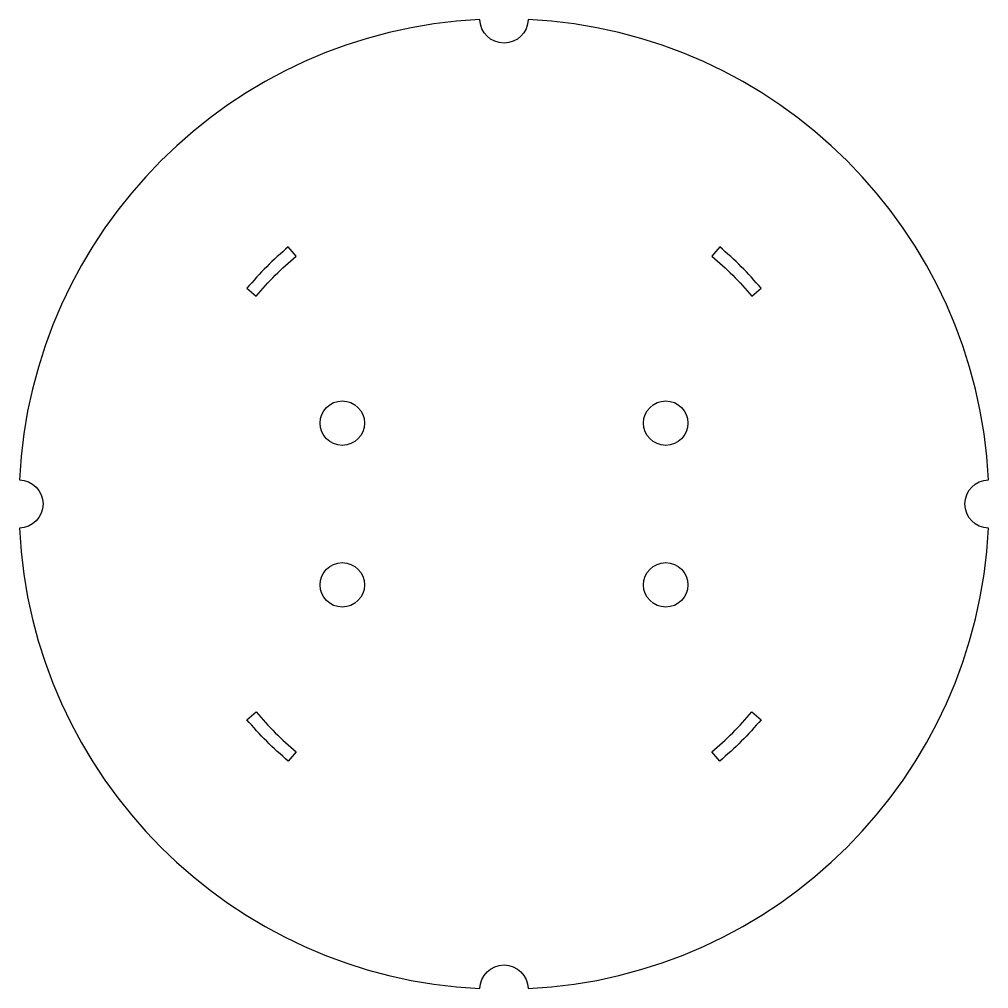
# Model space of a CAD drawing. Header units: millimetres. Extents: x -60 to 60, y -60 to 60.
import ezdxf

# ---------------------------------------------------------------- set-up
doc = ezdxf.new("R2010")
doc.units = ezdxf.units.MM
doc.layers.get('0').update_dxf_attribs({"linetype": 'CONTINUOUS'})

msp = doc.modelspace()

# ---------------------------------------------------------------- linework, layer by layer
for points in [[(59.92, -3, -0.975305), (59.92, 3, 0.385215), (3, 59.92, -0.975305), (-3, 59.92, 0.385215), (-59.93, 3, -0.975305), (-59.93, -3, 0.385215), (-3, -59.93, -0.975305), (3, -59.93, 0.385215)], [(-25.71, 30.64), (-26.67, 31.79, 0.02182), (-29.34, 29.34, 0.02182), (-31.79, 26.67), (-30.64, 25.71, -0.043661)], [(30.64, 25.71), (31.79, 26.67, 0.02182), (29.34, 29.34, 0.02182), (26.67, 31.79), (25.71, 30.64, -0.043661)], [(-26.67, -31.79, -0.02182), (-29.34, -29.34, -0.02182), (-31.79, -26.67), (-30.64, -25.71, 0.043661), (-25.71, -30.64)], [(31.79, -26.67, -0.02182), (29.34, -29.34, -0.02182), (26.67, -31.79), (25.71, -30.64, 0.043661), (30.64, -25.71)]]:
    msp.add_lwpolyline(points, format="xyb", close=True)
for centre in [(-20, 10), (20, 10), (-20, -10), (20, -10)]:
    msp.add_circle(centre, 2.75)

doc.saveas('drawing.dxf')
